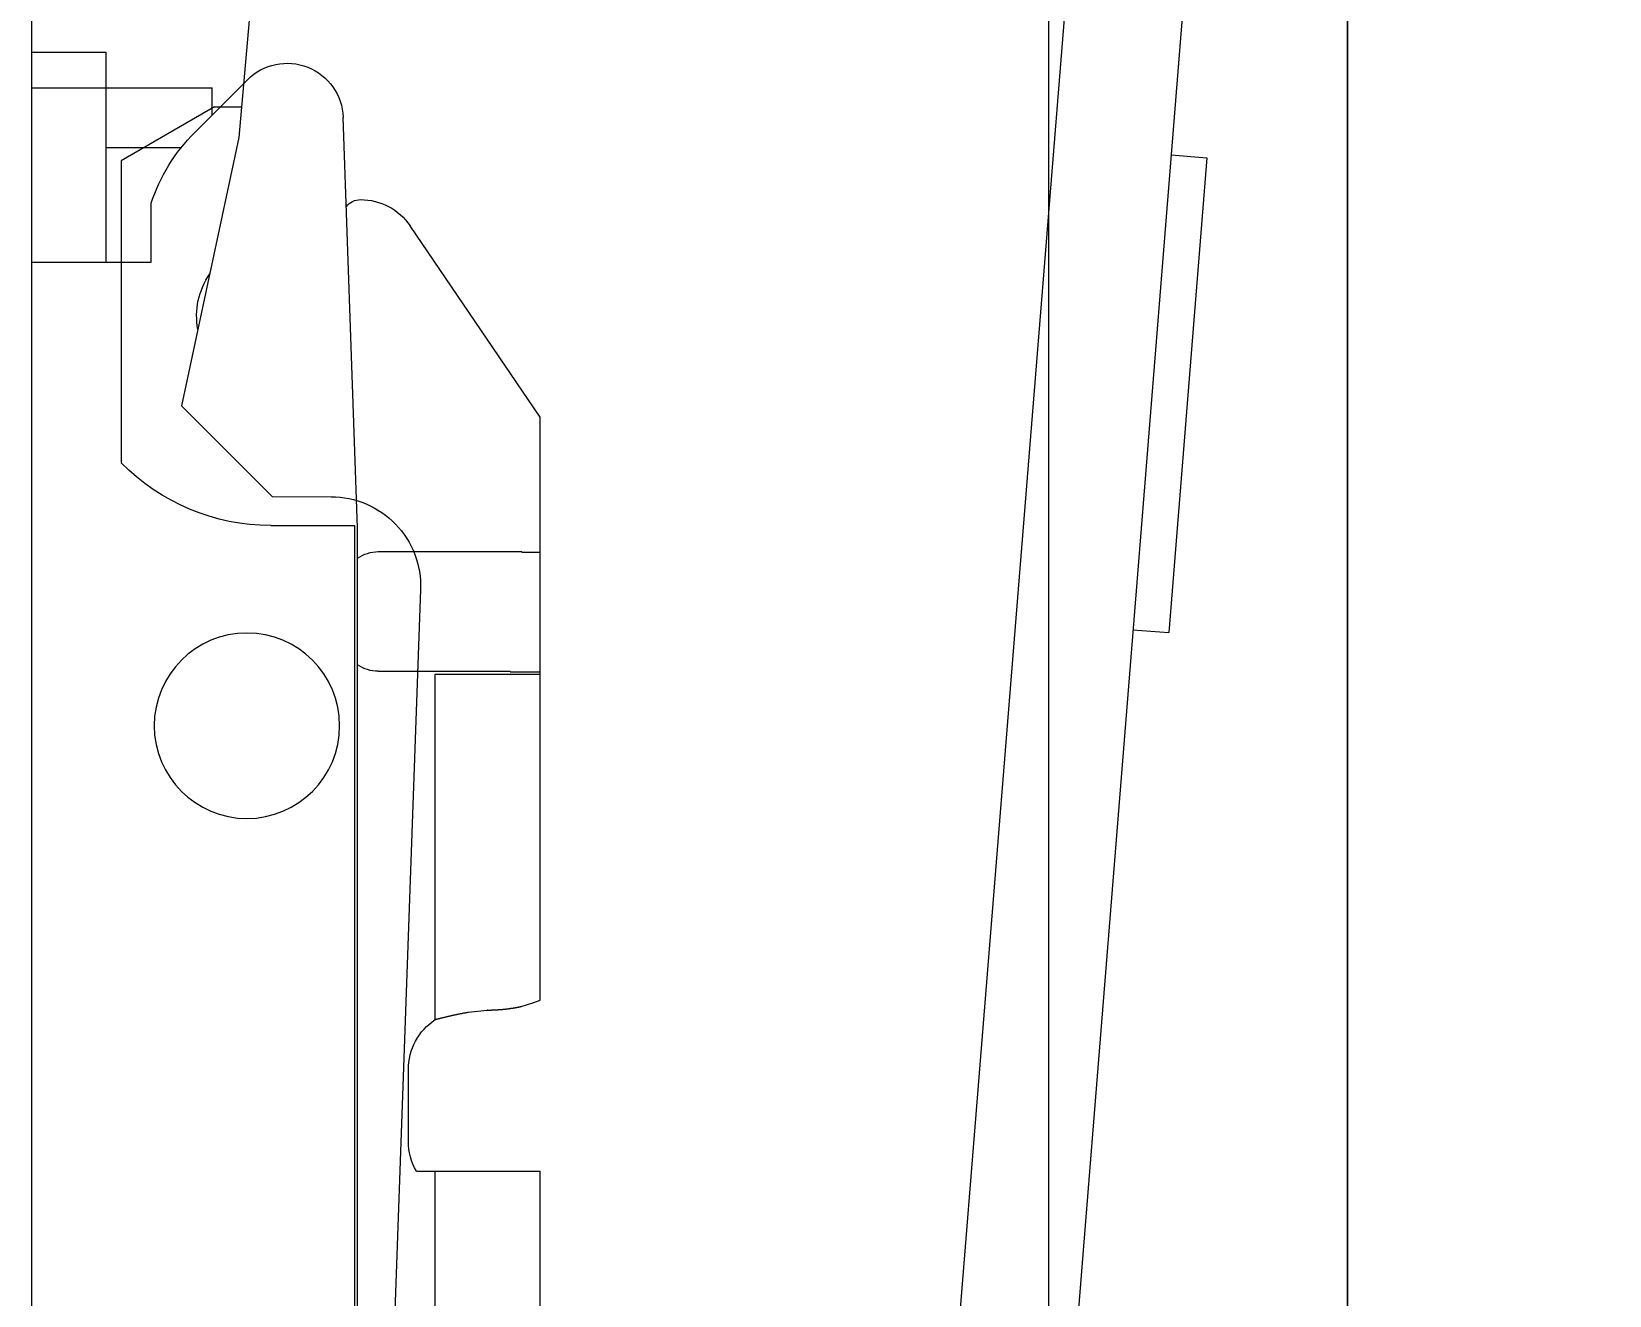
# Model space of a CAD drawing. Header units: millimetres. Extents: x -853320 to 19484, y -510814 to 9708.
# Drawn here: x 3735.87 to 3762.24, y 3711.48 to 3732.61 of the extents above; entities that cross this region are included whole.
import ezdxf
from ezdxf import colors
from ezdxf.entities.mleader import LeaderData, LeaderLine
from ezdxf.math import Vec2, Vec3

# ---------------------------------------------------------------- set-up
doc = ezdxf.new("R2010")
doc.units = ezdxf.units.MM
for name, color, linetype, lineweight in [('F_ARREDI', 7, 'Continuous', 5), ('F_ELETTRODOMESTICI', 40, 'Continuous', 5), ('F_ESCURSORI_slider', 7, 'Continuous', 0), ('F_FERRAMENTA', 253, 'Continuous', 5), ('F_MULTI laminato OPACO', 1, 'Continuous', 5)]:
    doc.layers.add(name, color=color, linetype=linetype, lineweight=lineweight)
doc.styles.add('DANZI-DIDASCALIE', font='Yu Gothic UI Light.ttf', dxfattribs={"height": 30})

# ---------------------------------------------------------------- blocks, each defined once
blk = doc.blocks.new('_Dot')
at = {"color": 0, "linetype": 'ByBlock', "lineweight": -2}
blk.add_line((-0.5, 0), (-1, 0), dxfattribs=at)
at = {"color": 0, "linetype": 'ByBlock', "const_width": 0.5}
blk.add_lwpolyline([(-0.25, 0, 1), (0.25, 0, 1)], format="xyb", close=True, dxfattribs=at)
blk = doc.blocks.new('CERNIERA_batttuta_pianta')
at = {"layer": 'F_FERRAMENTA'}
for p, q in [((813217.441, 528416.163), (813212.389, 528478.95)), ((813204.71, 528435.425), (813204.71, 528472.425)), ((813205.815, 528436.496), (813204.96, 528460.393)), ((813216.884, 528447.61), (813216.043, 528458.069)), ((813217.726, 528437.139), (813216.884, 528447.61)), ((813217.724, 528437.166), (813218.323, 528437.214)), ((813218.642, 528433.247), (813218.323, 528437.214)), ((813218.569, 528426.657), (813217.726, 528437.139)), ((813203.31, 528435.425), (813204.71, 528435.425)), ((813201.82, 528433.425), (813203.334, 528434.942)), ((813203.334, 528434.942), (813204.317, 528434.943)), ((813200.81, 528429.327), (813200.81, 528434.374)), ((813202.777, 528428.941), (813201.82, 528433.425)), ((813218.961, 528429.28), (813218.642, 528433.247)), ((813202.372, 528428.425), (813200.81, 528429.327)), ((813218.362, 528429.231), (813218.961, 528429.28)), ((813203.982, 528415.296), (813202.777, 528428.941)), ((813202.372, 528428.425), (813202.822, 528428.425))]:
    blk.add_line(p, q, dxfattribs=at)
for centre, radius, start, end in [((813204.316, 528436.443), 1.5, 270.049, 2.049), ((813203.31, 528431.925), 3.5, 90, 135.5847), ((813203.311, 528431.923), 1.24, 169.443, 214.655)]:
    blk.add_arc(centre, radius, start, end, dxfattribs=at)
blk = doc.blocks.new('BASE_cerniera battuta_pianta')
at = {"layer": 'F_FERRAMENTA'}
for p, q in [((813182.25, 528462.974), (813182.25, 528447.729)), ((813180.95, 528462.445), (813180.95, 528436.974)), ((813184, 528455.341), (813184, 528447.729)), ((813181.934, 528447.729), (813184, 528447.729)), ((813181.8, 528447.229), (813181.8, 528446.029)), ((813182.25, 528445.195), (813182.25, 528445.194)), ((813182.25, 528445.195), (813182.25, 528445.194)), ((813182.25, 528445.195), (813182.25, 528445.194)), ((813182.25, 528445.195), (813182.25, 528445.194)), ((813182.25, 528445.195), (813182.25, 528445.195)), ((813182.25, 528445.195), (813182.25, 528445.195)), ((813182.25, 528445.194), (813182.258, 528445.192)), ((813182.25, 528445.194), (813182.25, 528439.424)), ((813182.258, 528445.192), (813182.266, 528445.19)), ((813182.266, 528445.19), (813182.274, 528445.188)), ((813182.274, 528445.188), (813182.282, 528445.185)), ((813182.282, 528445.185), (813182.291, 528445.183)), ((813182.291, 528445.183), (813182.299, 528445.181)), ((813182.299, 528445.181), (813182.307, 528445.179)), ((813182.307, 528445.179), (813182.315, 528445.177)), ((813182.315, 528445.177), (813182.323, 528445.175)), ((813182.323, 528445.175), (813182.332, 528445.172)), ((813182.332, 528445.172), (813182.34, 528445.17)), ((813182.34, 528445.17), (813182.348, 528445.168)), ((813182.348, 528445.168), (813182.356, 528445.166)), ((813182.356, 528445.166), (813182.365, 528445.164)), ((813182.365, 528445.164), (813182.373, 528445.162)), ((813182.373, 528445.162), (813182.381, 528445.16)), ((813182.381, 528445.16), (813182.39, 528445.158)), ((813182.39, 528445.158), (813182.398, 528445.156)), ((813182.398, 528445.156), (813182.406, 528445.154)), ((813182.406, 528445.154), (813182.415, 528445.152)), ((813182.415, 528445.152), (813182.423, 528445.15)), ((813182.423, 528445.15), (813182.431, 528445.148)), ((813182.431, 528445.148), (813182.44, 528445.146)), ((813182.44, 528445.146), (813182.448, 528445.144)), ((813182.448, 528445.144), (813182.457, 528445.142)), ((813182.457, 528445.142), (813182.465, 528445.14)), ((813182.465, 528445.14), (813182.473, 528445.138)), ((813182.473, 528445.138), (813182.482, 528445.136)), ((813182.482, 528445.136), (813182.49, 528445.134)), ((813182.49, 528445.134), (813182.499, 528445.132)), ((813182.499, 528445.132), (813182.507, 528445.13)), ((813182.507, 528445.13), (813182.516, 528445.128)), ((813182.516, 528445.128), (813182.524, 528445.126)), ((813182.524, 528445.126), (813182.533, 528445.124)), ((813182.533, 528445.124), (813182.541, 528445.122)), ((813182.541, 528445.122), (813182.549, 528445.121)), ((813182.549, 528445.121), (813182.558, 528445.119)), ((813182.558, 528445.119), (813182.566, 528445.117)), ((813182.566, 528445.117), (813182.575, 528445.115)), ((813182.575, 528445.115), (813182.583, 528445.113)), ((813182.583, 528445.113), (813182.592, 528445.112)), ((813182.592, 528445.112), (813182.6, 528445.11)), ((813182.6, 528445.11), (813182.609, 528445.108)), ((813182.609, 528445.108), (813182.617, 528445.106)), ((813182.617, 528445.106), (813182.626, 528445.105)), ((813182.626, 528445.105), (813182.634, 528445.103)), ((813182.634, 528445.103), (813182.642, 528445.101)), ((813182.642, 528445.101), (813182.651, 528445.1)), ((813182.651, 528445.1), (813182.659, 528445.098)), ((813182.659, 528445.098), (813182.668, 528445.096)), ((813182.668, 528445.096), (813182.676, 528445.095)), ((813182.676, 528445.095), (813182.685, 528445.093)), ((813182.685, 528445.093), (813182.693, 528445.091)), ((813182.693, 528445.091), (813182.702, 528445.09)), ((813182.702, 528445.09), (813182.71, 528445.088)), ((813182.71, 528445.088), (813182.718, 528445.087)), ((813182.718, 528445.087), (813182.727, 528445.085)), ((813182.727, 528445.085), (813182.735, 528445.084)), ((813182.735, 528445.084), (813182.744, 528445.082)), ((813182.744, 528445.082), (813182.752, 528445.081)), ((813182.752, 528445.081), (813182.76, 528445.079)), ((813182.76, 528445.079), (813182.769, 528445.078)), ((813182.769, 528445.078), (813182.777, 528445.076)), ((813182.777, 528445.076), (813182.785, 528445.075)), ((813182.785, 528445.075), (813182.794, 528445.073)), ((813182.794, 528445.073), (813182.802, 528445.072)), ((813182.802, 528445.072), (813183.111, 528445.036)), ((813183.111, 528445.036), (813183.116, 528445.035)), ((813183.122, 528445.035), (813183.116, 528445.035)), ((813183.122, 528445.035), (813183.127, 528445.035)), ((813183.127, 528445.035), (813183.132, 528445.035)), ((813183.132, 528445.035), (813183.137, 528445.035)), ((813183.137, 528445.035), (813183.142, 528445.035)), ((813183.142, 528445.035), (813183.148, 528445.035)), ((813183.148, 528445.035), (813183.153, 528445.035)), ((813183.153, 528445.035), (813183.158, 528445.035)), ((813183.158, 528445.035), (813183.163, 528445.035)), ((813183.163, 528445.035), (813183.168, 528445.035)), ((813183.168, 528445.035), (813183.173, 528445.035)), ((813183.173, 528445.035), (813183.178, 528445.035)), ((813183.178, 528445.035), (813183.184, 528445.035)), ((813183.184, 528445.035), (813183.189, 528445.035)), ((813183.189, 528445.035), (813183.194, 528445.034)), ((813183.194, 528445.034), (813183.199, 528445.034)), ((813183.199, 528445.034), (813183.204, 528445.034)), ((813183.204, 528445.034), (813183.209, 528445.034)), ((813183.209, 528445.034), (813183.214, 528445.034)), ((813183.214, 528445.034), (813183.219, 528445.034)), ((813183.219, 528445.034), (813183.224, 528445.034)), ((813183.224, 528445.034), (813183.229, 528445.033)), ((813183.229, 528445.033), (813183.234, 528445.033)), ((813183.234, 528445.033), (813183.24, 528445.033)), ((813183.24, 528445.033), (813183.245, 528445.033)), ((813183.245, 528445.033), (813183.25, 528445.033)), ((813183.25, 528445.033), (813183.255, 528445.032)), ((813183.255, 528445.032), (813183.26, 528445.032)), ((813183.26, 528445.032), (813183.265, 528445.032)), ((813183.265, 528445.032), (813183.269, 528445.032)), ((813183.269, 528445.032), (813183.274, 528445.031)), ((813183.274, 528445.031), (813183.279, 528445.031)), ((813183.279, 528445.031), (813183.284, 528445.031)), ((813183.284, 528445.031), (813183.289, 528445.03)), ((813183.289, 528445.03), (813183.294, 528445.03)), ((813183.294, 528445.03), (813183.299, 528445.03)), ((813183.299, 528445.03), (813183.304, 528445.029)), ((813183.304, 528445.029), (813183.309, 528445.029)), ((813183.309, 528445.029), (813183.314, 528445.029)), ((813183.314, 528445.029), (813183.319, 528445.028)), ((813183.319, 528445.028), (813183.323, 528445.028)), ((813183.323, 528445.028), (813183.328, 528445.028)), ((813183.328, 528445.028), (813183.333, 528445.027)), ((813183.333, 528445.027), (813183.338, 528445.027)), ((813183.338, 528445.027), (813183.343, 528445.027)), ((813183.343, 528445.027), (813183.347, 528445.026)), ((813183.347, 528445.026), (813183.352, 528445.026)), ((813183.352, 528445.026), (813183.357, 528445.025)), ((813183.357, 528445.025), (813183.361, 528445.025)), ((813183.361, 528445.025), (813183.366, 528445.025)), ((813183.366, 528445.025), (813183.371, 528445.024)), ((813183.371, 528445.024), (813183.376, 528445.024)), ((813183.376, 528445.024), (813183.38, 528445.023)), ((813183.38, 528445.023), (813183.385, 528445.023)), ((813183.385, 528445.023), (813183.389, 528445.022)), ((813183.389, 528445.022), (813183.394, 528445.022)), ((813183.394, 528445.022), (813183.399, 528445.021)), ((813183.399, 528445.021), (813183.403, 528445.021)), ((813183.403, 528445.021), (813183.408, 528445.02)), ((813183.408, 528445.02), (813183.412, 528445.02)), ((813183.412, 528445.02), (813183.417, 528445.02)), ((813183.417, 528445.02), (813183.421, 528445.019)), ((813183.421, 528445.019), (813183.426, 528445.019)), ((813183.426, 528445.019), (813183.431, 528445.018)), ((813183.431, 528445.018), (813183.435, 528445.017)), ((813183.435, 528445.017), (813183.439, 528445.017)), ((813183.439, 528445.017), (813183.444, 528445.016)), ((813183.444, 528445.016), (813183.448, 528445.016)), ((813183.448, 528445.016), (813183.453, 528445.015)), ((813183.453, 528445.015), (813183.457, 528445.015)), ((813183.457, 528445.015), (813183.461, 528445.014)), ((813183.461, 528445.014), (813183.466, 528445.014)), ((813183.466, 528445.014), (813183.47, 528445.013)), ((813183.47, 528445.013), (813183.474, 528445.013)), ((813183.474, 528445.013), (813183.479, 528445.012)), ((813183.479, 528445.012), (813183.483, 528445.011)), ((813183.483, 528445.011), (813183.487, 528445.011)), ((813183.487, 528445.011), (813183.492, 528445.01)), ((813183.492, 528445.01), (813183.496, 528445.01)), ((813183.496, 528445.01), (813183.5, 528445.009)), ((813183.5, 528445.009), (813183.504, 528445.009)), ((813183.504, 528445.009), (813183.508, 528445.008)), ((813183.508, 528445.008), (813183.513, 528445.007)), ((813183.513, 528445.007), (813183.517, 528445.007)), ((813183.517, 528445.007), (813183.521, 528445.006)), ((813183.521, 528445.006), (813183.525, 528445.006)), ((813183.525, 528445.006), (813183.529, 528445.005)), ((813183.529, 528445.005), (813183.533, 528445.004)), ((813183.533, 528445.004), (813183.537, 528445.004)), ((813183.537, 528445.004), (813183.541, 528445.003)), ((813183.541, 528445.003), (813183.545, 528445.002)), ((813183.545, 528445.002), (813183.549, 528445.002)), ((813183.549, 528445.002), (813183.553, 528445.001)), ((813183.553, 528445.001), (813183.557, 528445.001)), ((813183.557, 528445.001), (813183.561, 528445)), ((813183.561, 528445), (813183.565, 528444.999)), ((813183.565, 528444.999), (813183.569, 528444.999)), ((813183.569, 528444.999), (813183.573, 528444.998)), ((813183.573, 528444.998), (813183.577, 528444.997)), ((813183.577, 528444.997), (813183.581, 528444.997)), ((813183.581, 528444.997), (813183.585, 528444.996)), ((813183.585, 528444.996), (813183.588, 528444.995)), ((813183.588, 528444.995), (813183.592, 528444.995)), ((813183.592, 528444.995), (813183.596, 528444.994)), ((813183.596, 528444.994), (813183.6, 528444.993)), ((813183.6, 528444.993), (813183.603, 528444.993)), ((813183.603, 528444.993), (813183.607, 528444.992)), ((813183.607, 528444.992), (813183.611, 528444.991)), ((813183.611, 528444.991), (813183.615, 528444.991)), ((813183.615, 528444.991), (813183.618, 528444.99)), ((813183.618, 528444.99), (813183.622, 528444.989)), ((813183.622, 528444.989), (813183.626, 528444.989)), ((813183.626, 528444.989), (813183.629, 528444.988)), ((813183.629, 528444.988), (813183.633, 528444.987)), ((813183.633, 528444.987), (813183.636, 528444.987)), ((813183.636, 528444.987), (813183.64, 528444.986)), ((813183.64, 528444.986), (813183.643, 528444.985)), ((813183.643, 528444.985), (813183.647, 528444.985)), ((813183.647, 528444.985), (813183.65, 528444.984)), ((813183.65, 528444.984), (813183.654, 528444.983)), ((813183.654, 528444.983), (813183.657, 528444.982)), ((813183.657, 528444.982), (813183.661, 528444.982)), ((813183.661, 528444.982), (813183.664, 528444.981)), ((813183.664, 528444.981), (813183.667, 528444.98)), ((813183.667, 528444.98), (813183.671, 528444.98)), ((813183.671, 528444.98), (813183.674, 528444.979)), ((813183.674, 528444.979), (813183.677, 528444.978)), ((813183.677, 528444.978), (813183.681, 528444.978)), ((813183.681, 528444.978), (813183.684, 528444.977)), ((813183.684, 528444.977), (813183.898, 528444.911)), ((813183.898, 528444.911), (813184, 528444.873)), ((813184, 528444.873), (813184, 528435.128)), ((813181.297, 528439.374), (813183.5, 528439.374)), ((813182.25, 528439.424), (813184, 528439.424)), ((813183.5, 528439.384), (813184, 528439.384)), ((813183.5, 528439.384), (813183.5, 528439.374)), ((813181.297, 528437.374), (813183.697, 528437.374)), ((813183.697, 528437.384), (813184, 528437.384)), ((813183.697, 528437.384), (813183.697, 528437.374)), ((813180.95, 528436.974), (813180.71, 528430.115)), ((813184, 528435.128), (813181.827, 528431.928)), ((813175.5, 528432.534), (813177.5, 528432.534)), ((813176.749, 528432.534), (813176.749, 528429.619)), ((813177.5, 528432.534), (813177.5, 528431.552)), ((813176.749, 528430.619), (813178.003, 528430.619)), ((813178.228, 528430.367), (813179.111, 528429.485)), ((813178.52, 528430.076), (813178.52, 528429.619)), ((813175.5, 528429.619), (813178.52, 528429.619)), ((813176.75, 528429.619), (813176.75, 528429.024)), ((813175.5, 528429.024), (813176.75, 528429.024))]:
    blk.add_line(p, q, dxfattribs=at)
blk.add_circle((813179.1, 528440.284), 1.55, dxfattribs=at)
for centre, radius, start, end in [((813182.8, 528447.229), 1, 150.0001, 180), ((813182.8, 528446.029), 1, 180, 236.6367), ((813181.297, 528438.774), 0.6, 90, 125.3504), ((813181.297, 528437.974), 0.6, 234.6495, 270), ((813181, 528432.489), 1, 270, 325.83), ((813181, 528431.789), 0.3, 217.6691, 270), ((813180.35, 528432.488), 3, 198.1949, 225), ((813179.773, 528430.148), 0.937, 225, 358)]:
    blk.add_arc(centre, radius, start, end, dxfattribs=at)
blk = doc.blocks.new('ARMADIO_camera master_sol.C_pianta')
at = {"layer": 'F_MULTI laminato OPACO'}
blk.add_lwpolyline([(719836.422, 531615.095), (719424.422, 531615.095), (719424.422, 531067.095), (719836.422, 531067.095)], close=True, dxfattribs=at)
at = {"color": 2, "xscale": -1}
for name, p in [('CERNIERA_batttuta_pianta', (1533035.733, 2642.133)), ('BASE_cerniera battuta_pianta', (1533011.922, 2640.621))]:
    blk.add_blockref(name, p, dxfattribs=at)
blk = doc.blocks.new('Pist. c.1150 aperti')
at = {"color": 175, "linetype": 'Continuous', "lineweight": 5}
for points in [[(461468.302, -15923.243), (461468.302, -18183.243), (461308.302, -18183.243), (461308.302, -15923.243)], [(461463.302, -15923.243), (461463.302, -18183.243), (461313.302, -18183.243), (461313.302, -15923.243)], [(461463.302, -18183.243), (461468.302, -18183.243), (461468.302, -16003.245), (461463.302, -16003.245)]]:
    blk.add_lwpolyline(points, close=True, dxfattribs=at)
blk = doc.blocks.new('BAGNO-LAVANDERIA_pianta_sol.B')
at = {"layer": 'F_ELETTRODOMESTICI', "color": 5, "ltscale": 5}
ml = blk.add_multileader_mtext('Standard', dxfattribs=at)
ml.set_content('{\\fYu Gothic UI Light|b0|i0|c128|p34;BASAMENTO c/cassetto} ditta MIELE art.WTS 610', color=5, style='DANZI-DIDASCALIE')
ml.set_leader_properties(color=256, linetype='ByLayer', lineweight=-1)
ml.set_arrow_properties(name='DOT')
ml.build(insert=Vec2(0, 0))
ml.multileader.update_dxf_attribs({"arrow_head_size": 5, "scale": 5})
ctx = ml.context
ctx.base_point, ctx.scale, ctx.char_height, ctx.arrow_head_size, ctx.landing_gap_size, ctx.plane_origin, ctx.plane_x_axis, ctx.plane_y_axis = Vec3(865728.962, 518190.635), 5, 25, 5, 10, Vec3(865691.994, 518253.274), Vec3(0, -1), Vec3(1, 0)
notes = []
notes.append((ctx, [(0, (0, 0, 0), (0, 0), (1, 0), 1, [])]))
ctx.mtext.insert, ctx.mtext.text_direction, ctx.mtext.rotation, ctx.mtext.width, ctx.mtext.flow_direction = Vec3(865741.68, 518180.635), Vec3(0, -1), 4.712389, 471.57428, 5
ml = blk.add_multileader_mtext('Standard', dxfattribs=at)
ml.set_content('{\\fYu Gothic UI Light|b0|i0|c128|p34;LAVASCIUGA} ditta MIELE art.WTD165 WPM 8/5kg', color=5, style='DANZI-DIDASCALIE')
ml.set_leader_properties(color=256, linetype='ByLayer', lineweight=-1)
ml.set_arrow_properties(name='DOT')
ml.build(insert=Vec2(0, 0))
ml.multileader.update_dxf_attribs({"arrow_head_size": 5, "scale": 5})
ctx = ml.context
ctx.base_point, ctx.scale, ctx.char_height, ctx.arrow_head_size, ctx.landing_gap_size, ctx.plane_origin, ctx.plane_x_axis, ctx.plane_y_axis = Vec3(865852.825, 518185.277), 5, 25, 5, 10, Vec3(865819.832, 518247.915), Vec3(0, -1), Vec3(1, 0)
notes.append((ctx, [(0, (0, 0, 0), (0, 0), (1, 0), 1, [])]))
ctx.mtext.insert, ctx.mtext.text_direction, ctx.mtext.rotation, ctx.mtext.width, ctx.mtext.flow_direction = Vec3(865869.518, 518175.277), Vec3(0, -1), 4.712389, 377.01669, 5
for ctx, leaders in notes:
    for number, flags, end, landing, length, lines in leaders:
        leader = LeaderData()
        leader.index, (leader.has_last_leader_line, leader.has_dogleg_vector, leader.attachment_direction) = number, flags
        leader.last_leader_point, leader.dogleg_vector, leader.dogleg_length = Vec3(end), Vec3(landing), length
        for number, points, colour, breaks in lines:
            line = LeaderLine()
            line.index, line.vertices, line.color, line.breaks = number, Vec3.list(points), colors.encode_raw_color(colour), breaks
            leader.lines.append(line)
        ctx.leaders.append(leader)

msp = doc.modelspace()

# ---------------------------------------------------------------- block references
at = {"layer": 'F_ARREDI', "color": 2, "lineweight": 5}
msp.add_blockref('BAGNO-LAVANDERIA_pianta_sol.B', (-853319.899, -510814.178), dxfattribs=at)
at = {"layer": 'F_ARREDI', "color": 2, "lineweight": 5, "rotation": 180}
msp.add_blockref('ARMADIO_camera master_sol.C_pianta', (723572.288, 534801.91), dxfattribs=at)
at = {"layer": 'F_ESCURSORI_slider', "lineweight": 13}
msp.add_blockref('Pist. c.1150 aperti', (-457710.438, 21368.058), dxfattribs=at)

doc.saveas('drawing.dxf')
